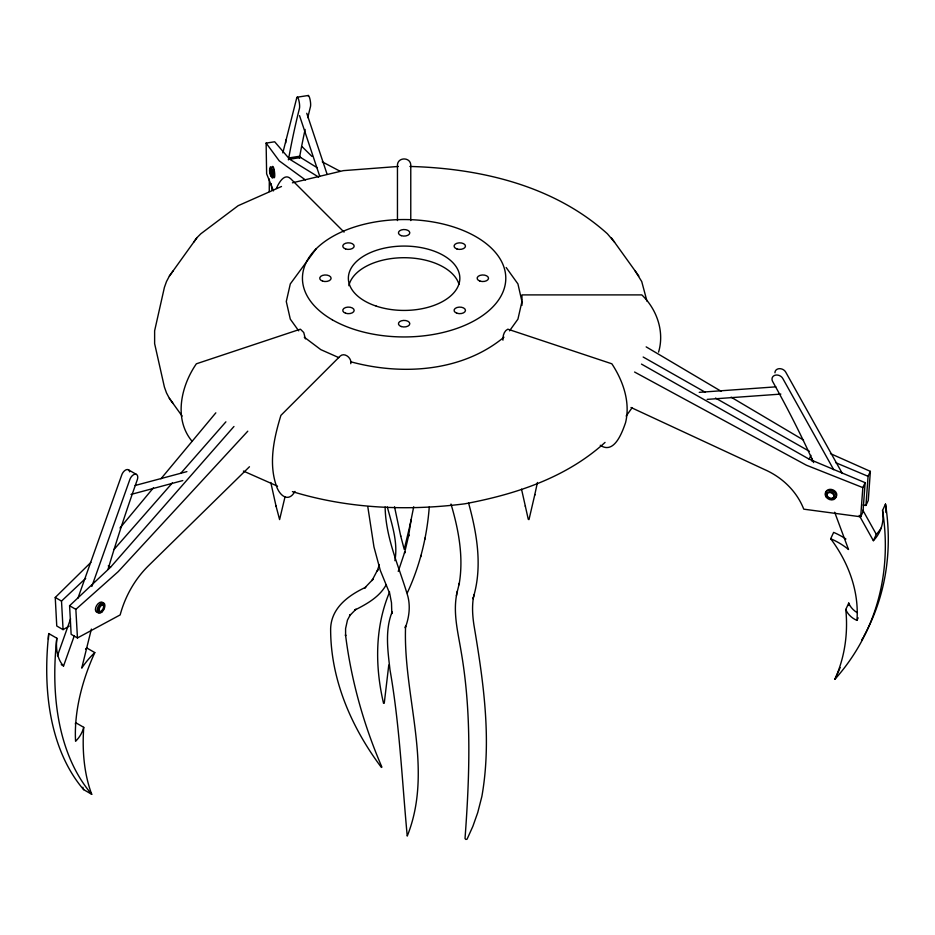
<?xml version="1.0" encoding="UTF-8"?>
<svg xmlns="http://www.w3.org/2000/svg" width="935" height="935" viewBox="0 0 935 935"><rect width="100%" height="100%" fill="white"/><g stroke="black" fill="none" stroke-linecap="round" stroke-linejoin="round"><path stroke-width="1.4" d="M641.48 364.101L809.161 459.155L865.132 482.67L862.993 511.807L860.691 516.786L803.761 509.166C796.749 491.191 782.081 477.212 764.514 469.522L630.996 407.485M863.122 505.005L865.95 505.449L868.077 476.312L870.368 471.369L830.455 453.615M870.368 471.369L868.264 500.459L865.95 505.449M860.691 516.786L862.83 487.602L865.132 482.67M429.258 506.945C427.061 536.573 419.873 565.874 407.321 592.837M350.765 363.703C352.133 358.409 344.711 351.957 340.211 356.06L280.909 415.374C274.025 437.884 268.392 463.012 276.409 485.978C279.425 495.351 288.377 503.194 294.969 491.413M456.724 594.111C452.926 613.255 458.068 632.726 461.13 651.531C471.859 713.323 469.615 776.295 465.022 838.52L465.805 839.455L467.056 839.198L472.853 826.365L477.727 812.608L481.864 796.48C491.915 739.76 483.407 681.451 473.963 625.188C472.549 615.955 471.93 606.476 473.461 597.22L473.145 598.821L473.963 594.742L473.636 596.413C482.507 565.827 476.897 533.207 468.61 503.147M413.714 506.782L409.998 525.213M411.131 519.743L408.49 536.269L408.84 534.808L404.504 553.263L404.867 551.732L398.24 571.414M394.897 560.684C398.193 542.335 391.917 524.488 387.324 506.98M388.773 665.019L384.262 703.19L383.549 703.33C374.923 666.597 374.771 627.21 389.603 592.019M288.389 159.862L289.932 151.552A1185.042 250.428 81.2 0 1 299.457 108.355A6.206 1.309 81.2 0 0 299.457 103.703A5.879 1.239 81.2 0 0 298.101 98.187A5.879 1.239 81.2 0 0 296.746 97.871L282.826 152.873M299.399 158.155L300.953 149.845A1185.042 250.428 81.2 0 1 305.114 129.439M456.97 592.907L459.377 583.066L459.05 584.714C463.865 557.716 458.711 529.993 450.986 504.035M456.397 595.712L457.297 591.236M534.645 495.41L537.426 482.472M521.952 301.526L517.932 319.139L509.528 330.85M285.035 496.789L279.6 519.579L276 505.952M410.208 524.301L404.236 549.394L400.647 535.755M534.843 494.498L529 519.556L528.287 519.381L525.283 505.952M658.567 352.098C664.703 331.715 656.884 309.333 641.819 294.899L521.952 294.899L521.952 305.371M420.692 556.909L421.054 555.39M424.817 539.32L425.168 537.859M91.373 629.091L81.731 668.128A57.97 33.461 -60 0 1 94.797 652.595L86.733 647.943A57.97 33.461 -60 0 0 85.552 649.065M379.271 564.576L377.389 570.876L377.845 569.462L372.013 580.565L372.936 579.291L364.521 588.15L365.795 587.215C348.673 595.268 331.352 607.61 330.639 628.53C330.382 679.184 351.408 727.395 381.398 767.425L381.901 767.109C363.75 725.057 351.151 680.224 345.518 634.748L345.599 635.894L345.588 628.577L347.458 620.104L350.461 614.505L349.538 615.779L356.036 609.176L354.762 610.111C366.812 603.952 379.435 597.103 386.213 584.737M108.004 569.403L111.253 558.592A1185.042 684.186 -60 0 1 137.258 479.865A6.206 3.588 -60 0 0 137.258 475.214A5.879 3.401 -60 0 0 133.553 474.746A5.879 3.401 -60 0 0 129.86 479.48L91.829 586.444M57.444 655.832L70.604 618.806M77.921 598.236L121.795 474.828A5.879 3.401 -60 0 1 125.5 470.095A5.879 3.401 -60 0 1 129.194 470.562A6.206 3.588 -60 0 1 129.334 470.843M61.254 664.645L63.557 665.977L74.286 635.8M809.161 459.155L810.926 455.333M858.131 617.848L856.951 620.396A147.029 115.963 24.9 0 0 830.689 538.747L833.634 532.389A57.97 45.721 24.9 0 1 845.93 539.016M859.207 515.349L873.36 540.699A54.288 42.811 24.9 0 0 882.546 510.475L885.492 504.105A54.288 42.811 24.9 0 1 885.913 512.497M873.36 540.699L876.305 534.341A54.288 42.811 24.9 0 0 881.226 527.878M840.109 667.578A207.85 163.929 24.9 0 1 837.818 672.966L834.873 679.324A207.85 163.929 24.9 0 0 845.789 609.456L848.735 603.087A18.116 14.282 24.9 0 0 857.407 612.787M276.409 188.461C278.63 183.178 284.427 172.402 290.878 178.924L344.057 232.102M281.505 186.497L238.144 205.7L200.838 233.773L196.923 237.712L169.375 276.082L166.488 281.564L164.396 287.407L154.626 330.815L154.626 343.624L164.396 387.032L166.488 392.875L169.375 398.357L182.091 416.052M626.134 416.052L632.154 407.695M193.65 242.235L196.923 237.712M169.375 276.082L173.022 271.021M316.053 248.897L290.294 283.924L286.285 301.526L290.294 319.139L298.709 330.85M119.984 527.995L153.48 487.743M160.925 478.802L215.833 412.838M114 549.488L172.344 482.939M180.946 473.122L225.896 421.837M233.96 426.489L110.552 567.229L69.576 605.74L71.142 634.304L77.453 637.951L120.159 614.914C125.278 595.899 135.306 578.298 149.6 564.646L249.458 466.752M247.787 431.187L118.207 571.647L75.852 609.351L77.453 637.951M69.237 626.088L63.077 629.652L56.755 626.006L55.247 597.465L90.905 562.379M63.077 629.652L61.511 601.076L85.693 578.333M503.953 337.196C462.065 371.966 401.489 375.683 350.613 361.74M605.05 442.419C566.271 477.715 515.524 494.358 464.859 503.801C407.192 511.176 348.229 508.687 292.421 491.623M135.131 485.487L186.895 471.626M131.017 494.428L182.781 480.567M292.421 182.816L343.367 170.637L398.333 166.453M297.307 97.182L308.328 95.475M273.488 190.904L266.627 173.805L266.124 143.102L274.68 141.781L289.675 159.231L318.671 177.124M288.751 157.933L299.761 156.227M289.675 159.231L300.696 157.524L317.397 167.856M699.24 392.338L775.84 386.845M707.129 399.385L780.842 394.091M409.904 166.453C480.309 168.335 553.824 185.527 607.388 233.773L614.576 242.235M600.258 445.27C614.202 454.772 622.219 432.309 625.573 422.597C630.541 402.132 623.084 380.837 611.852 363.797L507.822 329.178C503.93 330.943 502.679 336.203 502.948 340.165M862.83 487.602L806.356 465.186L634.596 372.036M835.843 462.743L868.077 476.312M338.774 357.602L320.798 349.632L304.272 337.196M243.404 471.065L277.555 486.188M322.248 161.837L340.27 171.35M643.163 357.018L705.364 392.303M715.52 398.065L809.441 451.336M128.27 469.721L136.335 474.372M108.25 565.897L110.552 567.229M55.247 597.465L61.511 601.076M69.576 605.74L75.852 609.351M48.41 639.295A54.288 31.346 -60 0 1 48.76 633.556L56.825 638.208A54.288 31.346 -60 0 0 63.557 665.977M82.806 787.27A207.85 120.007 -60 0 0 83.659 789.643L91.724 794.294A207.85 120.007 -60 0 1 83.741 727.337L75.677 722.685A18.116 10.46 -60 0 1 75.314 723.947M646.167 346.873L721.107 391.251M731.088 397.165L803.527 440.069M311.963 156.402L301.993 146.585M305.429 179.964L279.214 160.855L266.124 143.102M299.96 156.893L300.696 157.524M635.204 271.021L641.737 281.564L646.962 301.14M169.375 398.357L173.022 403.417M192.026 441.238C173.442 418.903 181.133 385.746 196.373 363.797L300.404 329.178L303.735 332.498L305.394 338.867M611.303 237.712L638.85 276.082M506.162 267.515L517.932 283.924L521.636 300.17M842.341 473.507L785.727 372.118A5.879 4.64 24.9 0 0 780.678 368.741A5.879 4.64 24.9 0 0 775.629 370.552A6.206 4.897 24.9 0 0 774.963 372.784M862.865 510.253L876.305 534.341M833.728 469.721L782.782 378.476A5.879 4.64 24.9 0 0 777.733 375.099A5.879 4.64 24.9 0 0 772.684 376.91A6.206 4.897 24.9 0 0 772.684 381.574A1185.042 934.614 24.9 0 1 808.202 450.775L813.637 462.58M834.674 512.24L848.524 549.5A57.97 45.721 24.9 0 0 830.689 538.747M306.762 113.275L326.911 173.7M299.539 115.636L319.676 176.06M525.412 506.466L521.52 489.157M400.764 536.281L394.523 506.782M276.117 506.466L270.799 482.472M385.126 506.957C385.664 538.642 399.339 567.124 407.964 596.705C410.535 607.271 408.969 617.906 405.264 627.853L405.591 626.064C402.74 695.862 434.249 768.757 407.239 836.089C402.05 780.655 399.654 724.812 390 669.869C387.826 650.76 384.788 630.225 392.127 611.899L391.823 613.629L391.496 602.794L389.743 593.608L380.288 570.397L373.965 546.952L367.829 506.899M285.701 140.075L285.748 142.868M812.106 458.512L812.106 461.376M410.769 220.578L410.769 166.009C411.493 156.601 396.732 156.601 397.457 166.009L397.457 220.578M856.951 620.396A18.116 14.282 24.9 0 1 845.789 609.456M882.546 510.475A313.774 247.459 24.9 0 1 834.873 679.324M863.098 637.577A313.774 247.459 24.9 0 1 861.766 639.937M885.492 504.105A313.774 247.459 24.9 0 1 863.753 636.396M848.735 603.087A207.85 163.929 24.9 0 1 848.957 605.541M826.984 494.498A3.798 2.969 27.8 0 1 830.934 492.102A3.798 2.969 27.8 0 1 834.195 496.31A3.798 2.969 27.8 0 1 829.672 497.969M828.796 497.513A3.798 2.969 27.8 0 1 827.475 496.134M827.218 496.847A5.75 4.57 21.9 0 1 827.592 489.987A5.75 4.57 21.9 0 1 835.773 491.985A5.75 4.57 21.9 0 1 833.985 498.507M307.907 95.744A5.879 1.239 81.2 0 1 310.467 101.997A6.206 1.309 81.2 0 1 310.467 106.648A1185.042 250.428 81.2 0 0 307.79 117.646M271.991 190.413A54.288 11.477 81.2 0 1 271.162 183.727M269.268 191.511A313.774 66.303 81.2 0 1 269.338 179.076M273.464 168.954A3.81 0.701 82.4 0 1 274.072 171.385M270.531 169.562A3.798 0.9 80 0 1 271.793 169.702A3.798 0.9 80 0 1 272.704 174.751A3.798 0.9 80 0 1 271.606 175.499M270.636 172.133A3.798 0.9 80 0 1 270.531 171.175M269.923 169.223A5.739 1.367 80 0 1 272.178 169.071A5.739 1.367 80 0 1 272.88 177.837A5.739 1.367 80 0 1 270.157 171.993M272.342 166.921A5.75 1.064 82.4 0 1 274.493 171.771A5.75 1.064 82.4 0 1 273.803 177.44M129.462 471.147A6.206 3.588 -60 0 1 129.626 471.836M83.659 789.643A313.774 181.156 -60 0 1 48.76 633.556M91.724 794.294A313.774 181.156 -60 0 1 56.825 638.208M83.741 727.337A18.116 10.46 -60 0 1 75.571 741.268A147.029 84.886 -60 0 1 94.797 652.595M101.003 611.116A3.798 2.115 -61.7 0 1 98.455 609.047A3.798 2.115 -61.7 0 1 101.892 604.548A3.798 2.115 -61.7 0 1 103.259 608.171M102.838 609.071A3.798 2.115 -61.7 0 1 101.681 610.59M98.491 612.367A5.75 3.424 -58.3 0 1 96.621 605.529A5.75 3.424 -58.3 0 1 103.645 603.846M348.849 285.689A55.738 32.176 0 0 1 402.892 257.721A55.738 32.176 0 0 1 459.003 284.298M827.194 496.66A3.798 2.969 27.8 0 0 833.494 497.771A3.798 2.969 27.8 0 0 830.338 492.558A3.798 2.969 27.8 0 0 827.194 496.66M825.862 496.649A5.739 4.488 27.8 0 0 835.376 498.32A5.739 4.488 27.8 0 0 830.619 490.454A5.739 4.488 27.8 0 0 825.862 496.649M269.584 170.451A3.798 0.9 80 0 0 271.243 176.294A3.798 0.9 80 0 0 271.243 170.918A3.798 0.9 80 0 0 269.584 170.451M102.371 610.964A3.798 2.115 -61.7 0 0 103.54 605.062A3.798 2.115 -61.7 0 0 99.192 609.129A3.798 2.115 -61.7 0 0 102.371 610.964M102.02 611.911A5.739 3.202 -61.7 0 0 103.773 602.981A5.739 3.202 -61.7 0 0 97.217 609.141A5.739 3.202 -61.7 0 0 102.02 611.911M479.971 281.096A5.704 3.296 0 0 0 488.526 278.244A5.704 3.296 0 0 0 479.971 275.404A5.704 3.296 0 0 0 479.971 281.096M456.923 313.237A5.704 3.296 0 0 0 465.466 310.385A5.704 3.296 0 0 0 456.923 307.533A5.704 3.296 0 0 0 456.923 313.237M401.267 326.537A5.704 3.296 0 0 0 409.81 323.697A5.704 3.296 0 0 0 401.267 320.845A5.704 3.296 0 0 0 401.267 326.537M345.611 313.237A5.704 3.296 0 0 0 354.166 310.385A5.704 3.296 0 0 0 345.611 307.533A5.704 3.296 0 0 0 345.611 313.237M401.267 235.655A5.704 3.296 0 0 0 409.81 232.803A5.704 3.296 0 0 0 401.267 229.963A5.704 3.296 0 0 0 401.267 235.655M322.552 281.096A5.704 3.296 0 0 0 331.107 278.244A5.704 3.296 0 0 0 322.552 275.404A5.704 3.296 0 0 0 322.552 281.096M345.611 248.967A5.704 3.296 0 0 0 354.166 246.115A5.704 3.296 0 0 0 345.611 243.264A5.704 3.296 0 0 0 345.611 248.967M456.923 248.967A5.704 3.296 0 0 0 465.466 246.115A5.704 3.296 0 0 0 456.923 243.264A5.704 3.296 0 0 0 456.923 248.967M376.244 306.119A55.738 32.176 0 0 0 459.845 278.244A55.738 32.176 0 0 0 376.244 250.381A55.738 32.176 0 0 0 376.244 306.119M332.217 319.758A101.681 58.706 0 0 0 502.329 293.438A101.681 58.706 0 0 0 377.798 221.548A101.681 58.706 0 0 0 332.217 319.758"/></g></svg>
